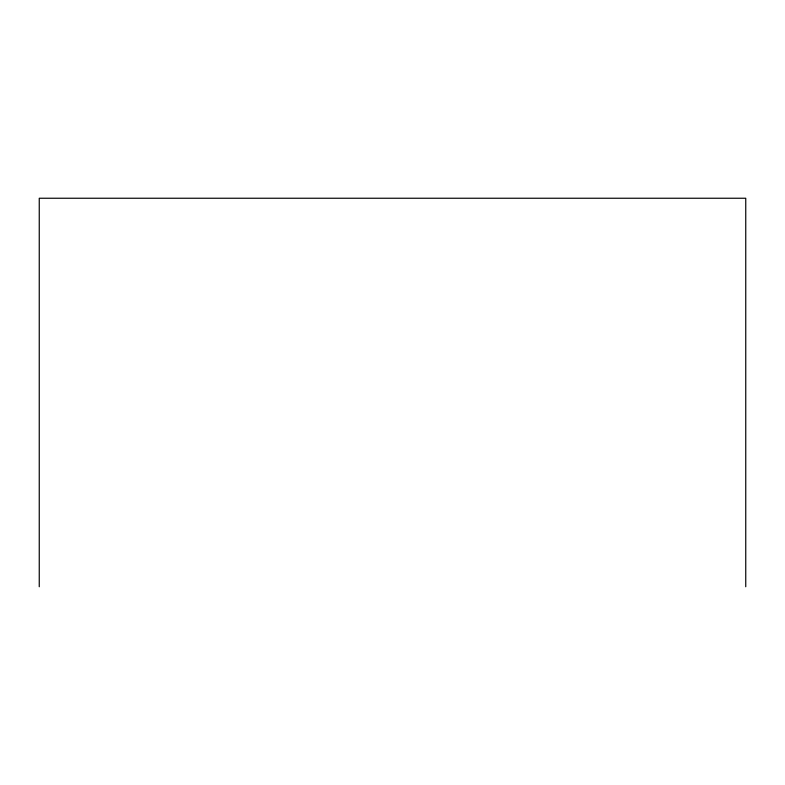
<?xml version="1.0" encoding="UTF-8"?>
<svg xmlns="http://www.w3.org/2000/svg" width="785" height="785" viewBox="0 0 785 785"><rect width="100%" height="100%" fill="white"/><g stroke="black" fill="none" stroke-linecap="round" stroke-linejoin="round"><path stroke-width="1.18" d="M745.75 586.758L745.75 198.242L39.25 198.242L39.25 586.758"/></g></svg>
